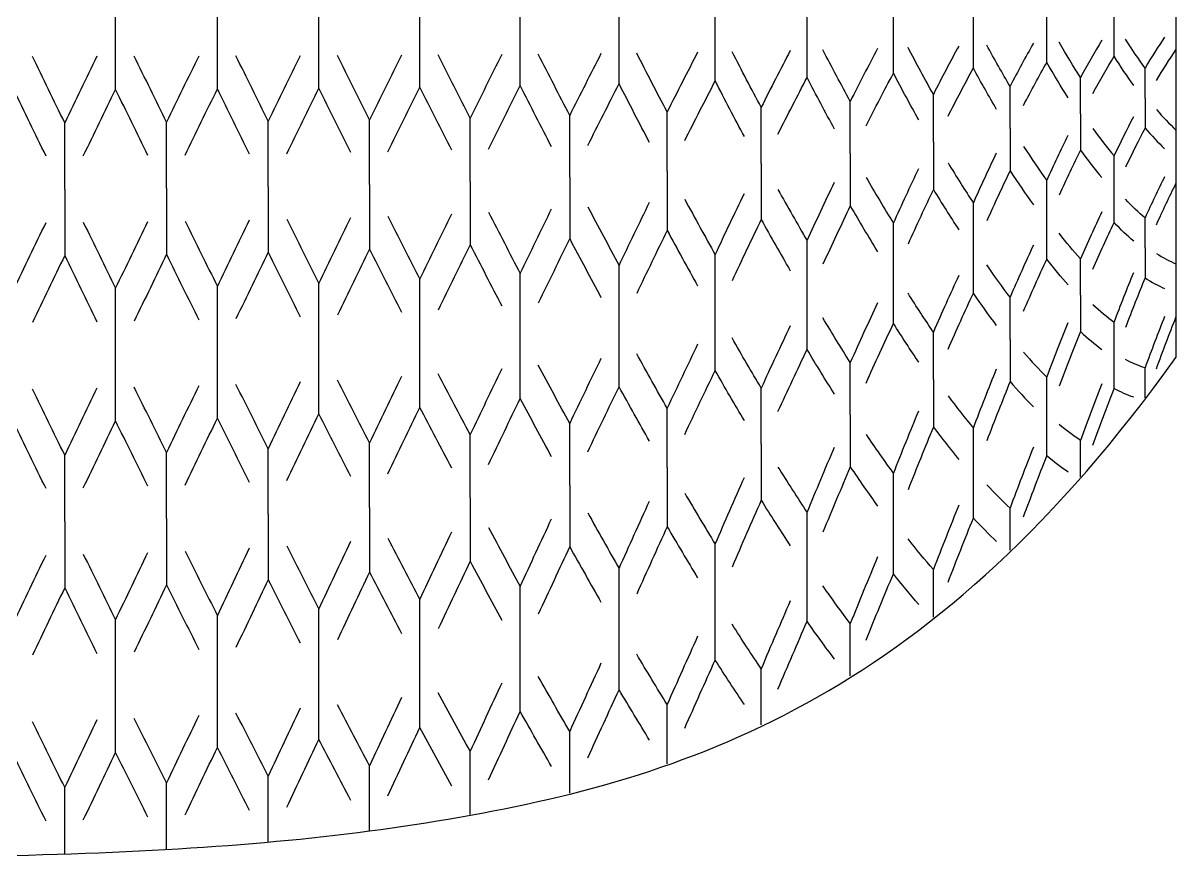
# Model space of a CAD drawing. Header units: millimetres. Extents: x 1 to 583, y -486 to -2.
# Drawn here: x 554.85 to 583.34, y -434.53 to -413.87 of the extents above; entities that cross this region are included whole.
import ezdxf

# ---------------------------------------------------------------- set-up
doc = ezdxf.new("R2010")
doc.units = ezdxf.units.MM
doc.header["$MEASUREMENT"] = 0
doc.layers.add('DEFAULT', color=7, linetype='Continuous')

msp = doc.modelspace()

# ---------------------------------------------------------------- linework, layer by layer
at = {"layer": 'DEFAULT'}
for points in [[(583.342, -405.61), (583.342, -422.137)], [(582.578, -415.726), (582.578, -416.468)], [(580.983, -416.116), (580.983, -417.013)], [(579.243, -416.479), (579.243, -417.522)], [(577.348, -416.81), (577.348, -417.985)], [(575.294, -417.1), (575.294, -418.391)], [(573.092, -417.343), (573.092, -418.73)], [(568.359, -417.68), (568.359, -419.202)], [(570.768, -417.535), (570.768, -418.999)], [(558.395, -417.956), (558.395, -419.589)], [(560.907, -417.919), (560.907, -419.538)], [(563.41, -417.864), (563.41, -419.46)], [(565.898, -417.786), (565.898, -419.351)], [(555.879, -417.979), (555.879, -419.622)], [(582.578, -419.432), (582.578, -420.174)], [(580.983, -420.601), (580.983, -421.498)], [(579.243, -421.691), (579.243, -422.734)], [(577.348, -422.684), (577.348, -423.858)], [(575.294, -423.553), (575.294, -424.844)], [(573.092, -424.281), (573.092, -425.669)], [(570.768, -424.858), (570.768, -426.322)], [(568.359, -425.292), (568.359, -426.814)], [(565.898, -425.611), (565.898, -427.176)], [(563.41, -425.845), (563.41, -427.441)], [(555.879, -426.191), (555.879, -427.833)], [(558.395, -426.122), (558.395, -427.755)], [(560.907, -426.011), (560.907, -427.63)]]:
    msp.add_lwpolyline(points, dxfattribs=at)
for points, knots in [([(555.418, -417.161), (555.152, -416.614), (554.886, -416.067), (554.62, -415.519), (554.62, -414.422), (554.62, -413.325), (554.62, -412.228), (554.886, -411.68), (555.152, -411.133), (555.418, -410.586)], [0, 0, 0, 0, 1, 1, 1, 2, 2, 2, 3, 3, 3, 3]), ([(557.935, -417.144), (557.669, -416.601), (557.403, -416.057), (557.138, -415.512), (557.138, -414.42), (557.138, -413.327), (557.138, -412.234), (557.403, -411.689), (557.669, -411.145), (557.935, -410.603)], [0, 0, 0, 0, 1, 1, 1, 2, 2, 2, 3, 3, 3, 3]), ([(560.448, -417.117), (560.183, -416.58), (559.918, -416.041), (559.653, -415.501), (559.653, -414.416), (559.653, -413.331), (559.653, -412.246), (559.918, -411.705), (560.183, -411.167), (560.448, -410.63)], [0, 0, 0, 0, 1, 1, 1, 2, 2, 2, 3, 3, 3, 3]), ([(562.953, -417.075), (562.689, -416.547), (562.425, -416.016), (562.162, -415.483), (562.162, -414.41), (562.162, -413.337), (562.162, -412.264), (562.425, -411.73), (562.689, -411.199), (562.953, -410.671)], [0, 0, 0, 0, 1, 1, 1, 2, 2, 2, 3, 3, 3, 3]), ([(565.445, -417.017), (565.183, -416.5), (564.921, -415.98), (564.659, -415.456), (564.659, -414.401), (564.659, -413.346), (564.659, -412.29), (564.921, -411.767), (565.183, -411.247), (565.445, -410.73)], [0, 0, 0, 0, 1, 1, 1, 2, 2, 2, 3, 3, 3, 3]), ([(567.912, -416.936), (567.654, -416.436), (567.396, -415.931), (567.137, -415.42), (567.137, -414.389), (567.137, -413.358), (567.137, -412.326), (567.396, -411.816), (567.654, -411.311), (567.912, -410.81)], [0, 0, 0, 0, 1, 1, 1, 2, 2, 2, 3, 3, 3, 3]), ([(570.333, -416.827), (570.082, -416.349), (569.831, -415.864), (569.58, -415.371), (569.58, -414.373), (569.58, -413.374), (569.58, -412.375), (569.831, -411.883), (570.082, -411.398), (570.333, -410.92)], [0, 0, 0, 0, 1, 1, 1, 2, 2, 2, 3, 3, 3, 3]), ([(572.676, -416.681), (572.436, -416.231), (572.196, -415.772), (571.956, -415.305), (571.956, -414.35), (571.956, -413.396), (571.956, -412.442), (572.196, -411.974), (572.436, -411.516), (572.676, -411.066)], [0, 0, 0, 0, 1, 1, 1, 2, 2, 2, 3, 3, 3, 3]), ([(574.903, -416.494), (574.678, -416.08), (574.452, -415.654), (574.227, -415.218), (574.227, -414.321), (574.227, -413.425), (574.227, -412.529), (574.452, -412.092), (574.678, -411.667), (574.903, -411.253)], [0, 0, 0, 0, 1, 1, 1, 2, 2, 2, 3, 3, 3, 3]), ([(576.986, -416.268), (576.777, -415.896), (576.569, -415.51), (576.36, -415.111), (576.36, -414.286), (576.36, -413.461), (576.36, -412.636), (576.569, -412.237), (576.777, -411.851), (576.986, -411.478)], [0, 0, 0, 0, 1, 1, 1, 2, 2, 2, 3, 3, 3, 3]), ([(578.911, -416.009), (578.719, -415.683), (578.527, -415.342), (578.336, -414.986), (578.336, -414.244), (578.336, -413.503), (578.336, -412.761), (578.527, -412.405), (578.719, -412.064), (578.911, -411.737)], [0, 0, 0, 0, 1, 1, 1, 2, 2, 2, 3, 3, 3, 3]), ([(580.678, -415.723), (580.502, -415.446), (580.327, -415.154), (580.151, -414.846), (580.151, -414.198), (580.151, -413.549), (580.151, -412.901), (580.327, -412.593), (580.502, -412.3), (580.678, -412.024)], [0, 0, 0, 0, 1, 1, 1, 2, 2, 2, 3, 3, 3, 3]), ([(582.299, -415.414), (582.137, -415.191), (581.976, -414.952), (581.815, -414.695), (581.815, -414.147), (581.815, -413.6), (581.815, -413.052), (581.976, -412.795), (582.137, -412.555), (582.299, -412.332)], [0, 0, 0, 0, 1, 1, 1, 2, 2, 2, 3, 3, 3, 3]), ([(575.294, -417.1), (575.294, -416.67), (575.294, -416.24), (575.294, -415.809), (575.068, -415.396), (574.843, -414.972), (574.617, -414.536)], [0, 0, 0, 0, 1, 1, 1, 2, 2, 2, 2]), ([(577.348, -416.81), (577.348, -416.418), (577.348, -416.027), (577.348, -415.635), (577.139, -415.264), (576.93, -414.879), (576.722, -414.481)], [0, 0, 0, 0, 1, 1, 1, 2, 2, 2, 2]), ([(579.243, -416.479), (579.243, -416.132), (579.243, -415.784), (579.243, -415.437), (579.051, -415.112), (578.86, -414.772), (578.668, -414.417)], [0, 0, 0, 0, 1, 1, 1, 2, 2, 2, 2]), ([(580.983, -416.116), (580.983, -415.817), (580.983, -415.518), (580.983, -415.219), (580.807, -414.944), (580.631, -414.653), (580.455, -414.346)], [0, 0, 0, 0, 1, 1, 1, 2, 2, 2, 2]), ([(582.578, -415.726), (582.578, -415.479), (582.578, -415.232), (582.578, -414.985), (582.417, -414.763), (582.256, -414.525), (582.094, -414.269)], [0, 0, 0, 0, 1, 1, 1, 2, 2, 2, 2]), ([(555.879, -417.979), (555.879, -417.432), (555.879, -416.884), (555.879, -416.337), (555.613, -415.791), (555.347, -415.244), (555.081, -414.696)], [0, 0, 0, 0, 1, 1, 1, 2, 2, 2, 2]), ([(558.395, -417.956), (558.395, -417.412), (558.395, -416.868), (558.395, -416.323), (558.129, -415.781), (557.864, -415.237), (557.598, -414.692)], [0, 0, 0, 0, 1, 1, 1, 2, 2, 2, 2]), ([(560.907, -417.919), (560.907, -417.38), (560.907, -416.84), (560.907, -416.301), (560.642, -415.764), (560.377, -415.226), (560.112, -414.685)], [0, 0, 0, 0, 1, 1, 1, 2, 2, 2, 2]), ([(563.41, -417.864), (563.41, -417.332), (563.41, -416.8), (563.41, -416.268), (563.146, -415.74), (562.883, -415.209), (562.619, -414.676)], [0, 0, 0, 0, 1, 1, 1, 2, 2, 2, 2]), ([(565.898, -417.786), (565.898, -417.264), (565.898, -416.743), (565.898, -416.221), (565.636, -415.705), (565.374, -415.185), (565.113, -414.662)], [0, 0, 0, 0, 1, 1, 1, 2, 2, 2, 2]), ([(568.359, -417.68), (568.359, -417.172), (568.359, -416.665), (568.359, -416.157), (568.101, -415.657), (567.843, -415.152), (567.584, -414.642)], [0, 0, 0, 0, 1, 1, 1, 2, 2, 2, 2]), ([(570.768, -417.535), (570.768, -417.047), (570.768, -416.558), (570.768, -416.07), (570.517, -415.593), (570.266, -415.108), (570.015, -414.616)], [0, 0, 0, 0, 1, 1, 1, 2, 2, 2, 2]), ([(573.092, -417.343), (573.092, -416.88), (573.092, -416.417), (573.092, -415.955), (572.852, -415.506), (572.612, -415.048), (572.372, -414.581)], [0, 0, 0, 0, 1, 1, 1, 2, 2, 2, 2]), ([(582.299, -419.267), (582.137, -419.129), (581.976, -418.974), (581.815, -418.801), (581.815, -418.254), (581.815, -417.706), (581.815, -417.159), (581.976, -416.817), (582.137, -416.493), (582.299, -416.185)], [0, 0, 0, 0, 1, 1, 1, 2, 2, 2, 3, 3, 3, 3]), ([(580.678, -420.346), (580.502, -420.15), (580.327, -419.937), (580.151, -419.709), (580.151, -419.061), (580.151, -418.412), (580.151, -417.764), (580.327, -417.376), (580.502, -417.003), (580.678, -416.647)], [0, 0, 0, 0, 1, 1, 1, 2, 2, 2, 3, 3, 3, 3]), ([(578.911, -421.349), (578.719, -421.096), (578.527, -420.829), (578.336, -420.547), (578.336, -419.805), (578.336, -419.064), (578.336, -418.322), (578.527, -417.893), (578.719, -417.478), (578.911, -417.077)], [0, 0, 0, 0, 1, 1, 1, 2, 2, 2, 3, 3, 3, 3]), ([(576.986, -422.256), (576.777, -421.949), (576.569, -421.629), (576.36, -421.296), (576.36, -420.472), (576.36, -419.647), (576.36, -418.822), (576.569, -418.357), (576.777, -417.905), (576.986, -417.466)], [0, 0, 0, 0, 1, 1, 1, 2, 2, 2, 3, 3, 3, 3]), ([(574.903, -423.045), (574.678, -422.688), (574.452, -422.319), (574.227, -421.939), (574.227, -421.042), (574.227, -420.146), (574.227, -419.25), (574.452, -418.757), (574.678, -418.275), (574.903, -417.804)], [0, 0, 0, 0, 1, 1, 1, 2, 2, 2, 3, 3, 3, 3]), ([(572.676, -423.699), (572.436, -423.295), (572.196, -422.882), (571.956, -422.46), (571.956, -421.506), (571.956, -420.552), (571.956, -419.598), (572.196, -419.084), (572.436, -418.58), (572.676, -418.084)], [0, 0, 0, 0, 1, 1, 1, 2, 2, 2, 3, 3, 3, 3]), ([(582.578, -419.432), (582.578, -419.185), (582.578, -418.938), (582.578, -418.691), (582.417, -418.554), (582.256, -418.4), (582.094, -418.229)], [0, 0, 0, 0, 1, 1, 1, 2, 2, 2, 2]), ([(567.912, -424.594), (567.654, -424.119), (567.396, -423.64), (567.137, -423.155), (567.137, -422.124), (567.137, -421.093), (567.137, -420.061), (567.396, -419.525), (567.654, -418.994), (567.912, -418.468)], [0, 0, 0, 0, 1, 1, 1, 2, 2, 2, 3, 3, 3, 3]), ([(570.333, -424.211), (570.082, -423.768), (569.831, -423.318), (569.58, -422.861), (569.58, -421.862), (569.58, -420.864), (569.58, -419.865), (569.831, -419.338), (570.082, -418.817), (570.333, -418.304)], [0, 0, 0, 0, 1, 1, 1, 2, 2, 2, 3, 3, 3, 3]), ([(555.418, -425.379), (555.152, -424.836), (554.886, -424.292), (554.62, -423.748), (554.62, -422.651), (554.62, -421.554), (554.62, -420.457), (554.886, -419.905), (555.152, -419.354), (555.418, -418.804)], [0, 0, 0, 0, 1, 1, 1, 2, 2, 2, 3, 3, 3, 3]), ([(557.935, -425.32), (557.669, -424.784), (557.403, -424.246), (557.138, -423.707), (557.138, -422.614), (557.138, -421.522), (557.138, -420.429), (557.403, -419.878), (557.669, -419.328), (557.935, -418.779)], [0, 0, 0, 0, 1, 1, 1, 2, 2, 2, 3, 3, 3, 3]), ([(560.448, -425.225), (560.183, -424.698), (559.918, -424.169), (559.653, -423.638), (559.653, -422.553), (559.653, -421.468), (559.653, -420.383), (559.918, -419.833), (560.183, -419.285), (560.448, -418.739)], [0, 0, 0, 0, 1, 1, 1, 2, 2, 2, 3, 3, 3, 3]), ([(562.953, -425.08), (562.689, -424.566), (562.425, -424.049), (562.162, -423.53), (562.162, -422.457), (562.162, -421.384), (562.162, -420.311), (562.425, -419.763), (562.689, -419.219), (562.953, -418.676)], [0, 0, 0, 0, 1, 1, 1, 2, 2, 2, 3, 3, 3, 3]), ([(565.445, -424.874), (565.183, -424.377), (564.921, -423.876), (564.659, -423.371), (564.659, -422.316), (564.659, -421.261), (564.659, -420.205), (564.921, -419.662), (565.183, -419.123), (565.445, -418.588)], [0, 0, 0, 0, 1, 1, 1, 2, 2, 2, 3, 3, 3, 3]), ([(580.983, -420.601), (580.983, -420.302), (580.983, -420.003), (580.983, -419.704), (580.807, -419.509), (580.631, -419.297), (580.455, -419.07)], [0, 0, 0, 0, 1, 1, 1, 2, 2, 2, 2]), ([(579.243, -421.691), (579.243, -421.344), (579.243, -420.997), (579.243, -420.649), (579.051, -420.398), (578.86, -420.131), (578.668, -419.85)], [0, 0, 0, 0, 1, 1, 1, 2, 2, 2, 2]), ([(582.299, -423.12), (582.137, -423.066), (581.976, -422.996), (581.815, -422.908), (581.815, -422.36), (581.815, -421.813), (581.815, -421.265), (581.976, -420.839), (582.137, -420.43), (582.299, -420.038)], [0, 0, 0, 0, 1, 1, 1, 2, 2, 2, 3, 3, 3, 3]), ([(577.348, -422.684), (577.348, -422.292), (577.348, -421.9), (577.348, -421.509), (577.139, -421.203), (576.93, -420.884), (576.722, -420.552)], [0, 0, 0, 0, 1, 1, 1, 2, 2, 2, 2]), ([(575.294, -423.553), (575.294, -423.123), (575.294, -422.693), (575.294, -422.263), (575.068, -421.906), (574.843, -421.538), (574.617, -421.159)], [0, 0, 0, 0, 1, 1, 1, 2, 2, 2, 2]), ([(580.678, -424.969), (580.502, -424.853), (580.327, -424.72), (580.151, -424.572), (580.151, -423.923), (580.151, -423.275), (580.151, -422.627), (580.327, -422.159), (580.502, -421.707), (580.678, -421.271)], [0, 0, 0, 0, 1, 1, 1, 2, 2, 2, 3, 3, 3, 3]), ([(573.092, -424.281), (573.092, -423.818), (573.092, -423.356), (573.092, -422.893), (572.852, -422.49), (572.612, -422.078), (572.372, -421.657)], [0, 0, 0, 0, 1, 1, 1, 2, 2, 2, 2]), ([(542.024, -434.532), (553.829, -434.532), (559.732, -434.532), (565.634, -433.499), (571.537, -432.466), (577.439, -430.4), (583.342, -422.137)], [0, 0, 0, 0, 1, 1, 1, 2, 2, 2, 2]), ([(570.768, -424.858), (570.768, -424.369), (570.768, -423.881), (570.768, -423.393), (570.517, -422.951), (570.266, -422.501), (570.015, -422.045)], [0, 0, 0, 0, 1, 1, 1, 2, 2, 2, 2]), ([(582.578, -423.138), (582.578, -422.891), (582.578, -422.644), (582.578, -422.397), (582.417, -422.345), (582.256, -422.276), (582.094, -422.189)], [0, 0, 0, 0, 1, 1, 1, 2, 2, 2, 2]), ([(568.359, -425.292), (568.359, -424.784), (568.359, -424.277), (568.359, -423.769), (568.101, -423.296), (567.843, -422.817), (567.584, -422.332)], [0, 0, 0, 0, 1, 1, 1, 2, 2, 2, 2]), ([(578.911, -426.689), (578.719, -426.51), (578.527, -426.316), (578.336, -426.108), (578.336, -425.366), (578.336, -424.625), (578.336, -423.884), (578.527, -423.38), (578.719, -422.891), (578.911, -422.417)], [0, 0, 0, 0, 1, 1, 1, 2, 2, 2, 3, 3, 3, 3]), ([(560.907, -426.011), (560.907, -425.472), (560.907, -424.932), (560.907, -424.393), (560.642, -423.866), (560.377, -423.337), (560.112, -422.806)], [0, 0, 0, 0, 1, 1, 1, 2, 2, 2, 2]), ([(563.41, -425.845), (563.41, -425.313), (563.41, -424.781), (563.41, -424.249), (563.146, -423.735), (562.883, -423.218), (562.619, -422.698)], [0, 0, 0, 0, 1, 1, 1, 2, 2, 2, 2]), ([(565.898, -425.611), (565.898, -425.089), (565.898, -424.567), (565.898, -424.046), (565.636, -423.549), (565.374, -423.048), (565.113, -422.544)], [0, 0, 0, 0, 1, 1, 1, 2, 2, 2, 2]), ([(555.879, -426.191), (555.879, -425.644), (555.879, -425.096), (555.879, -424.549), (555.613, -424.006), (555.347, -423.462), (555.081, -422.918)], [0, 0, 0, 0, 1, 1, 1, 2, 2, 2, 2]), ([(558.395, -426.122), (558.395, -425.578), (558.395, -425.033), (558.395, -424.489), (558.129, -423.953), (557.864, -423.415), (557.598, -422.876)], [0, 0, 0, 0, 1, 1, 1, 2, 2, 2, 2]), ([(576.986, -428.244), (576.777, -428.003), (576.569, -427.749), (576.36, -427.482), (576.36, -426.657), (576.36, -425.832), (576.36, -425.008), (576.569, -424.476), (576.777, -423.959), (576.986, -423.454)], [0, 0, 0, 0, 1, 1, 1, 2, 2, 2, 3, 3, 3, 3]), ([(580.983, -425.085), (580.983, -424.786), (580.983, -424.487), (580.983, -424.188), (580.807, -424.073), (580.631, -423.942), (580.455, -423.795)], [0, 0, 0, 0, 1, 1, 1, 2, 2, 2, 2]), ([(574.903, -429.596), (574.678, -429.295), (574.452, -428.983), (574.227, -428.659), (574.227, -427.763), (574.227, -426.867), (574.227, -425.971), (574.452, -425.421), (574.678, -424.883), (574.903, -424.355)], [0, 0, 0, 0, 1, 1, 1, 2, 2, 2, 3, 3, 3, 3]), ([(572.676, -430.717), (572.436, -430.359), (572.196, -429.992), (571.956, -429.616), (571.956, -428.662), (571.956, -427.708), (571.956, -426.754), (572.196, -426.194), (572.436, -425.644), (572.676, -425.102)], [0, 0, 0, 0, 1, 1, 1, 2, 2, 2, 3, 3, 3, 3]), ([(579.243, -426.904), (579.243, -426.556), (579.243, -426.209), (579.243, -425.861), (579.051, -425.683), (578.86, -425.491), (578.668, -425.284)], [0, 0, 0, 0, 1, 1, 1, 2, 2, 2, 2]), ([(570.333, -431.595), (570.082, -431.187), (569.831, -430.772), (569.58, -430.351), (569.58, -429.352), (569.58, -428.354), (569.58, -427.355), (569.831, -426.792), (570.082, -426.236), (570.333, -425.688)], [0, 0, 0, 0, 1, 1, 1, 2, 2, 2, 3, 3, 3, 3]), ([(567.912, -432.251), (567.654, -431.802), (567.396, -431.349), (567.137, -430.89), (567.137, -429.859), (567.137, -428.828), (567.137, -427.796), (567.396, -427.234), (567.654, -426.677), (567.912, -426.125)], [0, 0, 0, 0, 1, 1, 1, 2, 2, 2, 3, 3, 3, 3]), ([(565.445, -432.732), (565.183, -432.254), (564.921, -431.772), (564.659, -431.286), (564.659, -430.231), (564.659, -429.176), (564.659, -428.12), (564.921, -427.558), (565.183, -427), (565.445, -426.446)], [0, 0, 0, 0, 1, 1, 1, 2, 2, 2, 3, 3, 3, 3]), ([(562.953, -433.086), (562.689, -432.585), (562.425, -432.082), (562.162, -431.577), (562.162, -430.504), (562.162, -429.431), (562.162, -428.358), (562.425, -427.796), (562.689, -427.238), (562.953, -426.681)], [0, 0, 0, 0, 1, 1, 1, 2, 2, 2, 3, 3, 3, 3]), ([(577.348, -428.557), (577.348, -428.165), (577.348, -427.774), (577.348, -427.382), (577.139, -427.143), (576.93, -426.89), (576.722, -426.623)], [0, 0, 0, 0, 1, 1, 1, 2, 2, 2, 2]), ([(555.418, -433.597), (555.152, -433.058), (554.886, -432.518), (554.62, -431.977), (554.62, -430.88), (554.62, -429.783), (554.62, -428.685), (554.886, -428.13), (555.152, -427.576), (555.418, -427.022)], [0, 0, 0, 0, 1, 1, 1, 2, 2, 2, 3, 3, 3, 3]), ([(557.935, -433.497), (557.669, -432.966), (557.403, -432.435), (557.138, -431.902), (557.138, -430.809), (557.138, -429.716), (557.138, -428.624), (557.403, -428.066), (557.669, -427.51), (557.935, -426.956)], [0, 0, 0, 0, 1, 1, 1, 2, 2, 2, 3, 3, 3, 3]), ([(560.448, -433.334), (560.183, -432.816), (559.918, -432.297), (559.653, -431.775), (559.653, -430.69), (559.653, -429.605), (559.653, -428.52), (559.918, -427.961), (560.183, -427.403), (560.448, -426.847)], [0, 0, 0, 0, 1, 1, 1, 2, 2, 2, 3, 3, 3, 3]), ([(575.294, -430.007), (575.294, -429.576), (575.294, -429.146), (575.294, -428.716), (575.068, -428.416), (574.843, -428.104), (574.617, -427.782)], [0, 0, 0, 0, 1, 1, 1, 2, 2, 2, 2]), ([(573.092, -431.219), (573.092, -430.757), (573.092, -430.294), (573.092, -429.832), (572.852, -429.475), (572.612, -429.109), (572.372, -428.733)], [0, 0, 0, 0, 1, 1, 1, 2, 2, 2, 2]), ([(570.768, -432.18), (570.768, -431.692), (570.768, -431.204), (570.768, -430.716), (570.517, -430.309), (570.266, -429.895), (570.015, -429.474)], [0, 0, 0, 0, 1, 1, 1, 2, 2, 2, 2]), ([(568.359, -432.904), (568.359, -432.397), (568.359, -431.889), (568.359, -431.382), (568.101, -430.934), (567.843, -430.481), (567.584, -430.023)], [0, 0, 0, 0, 1, 1, 1, 2, 2, 2, 2]), ([(565.898, -433.436), (565.898, -432.914), (565.898, -432.392), (565.898, -431.871), (565.636, -431.393), (565.374, -430.911), (565.113, -430.425)], [0, 0, 0, 0, 1, 1, 1, 2, 2, 2, 2]), ([(563.41, -433.826), (563.41, -433.294), (563.41, -432.762), (563.41, -432.23), (563.146, -431.73), (562.883, -431.227), (562.619, -430.721)], [0, 0, 0, 0, 1, 1, 1, 2, 2, 2, 2]), ([(558.395, -434.288), (558.395, -433.744), (558.395, -433.199), (558.395, -432.655), (558.129, -432.124), (557.864, -431.593), (557.598, -431.06)], [0, 0, 0, 0, 1, 1, 1, 2, 2, 2, 2]), ([(560.907, -434.103), (560.907, -433.564), (560.907, -433.025), (560.907, -432.485), (560.642, -431.968), (560.377, -431.448), (560.112, -430.927)], [0, 0, 0, 0, 1, 1, 1, 2, 2, 2, 2]), ([(555.879, -434.403), (555.879, -433.855), (555.879, -433.308), (555.879, -432.761), (555.613, -432.221), (555.347, -431.682), (555.081, -431.141)], [0, 0, 0, 0, 1, 1, 1, 2, 2, 2, 2])]:
    msp.add_open_spline(points, degree=3, knots=knots, dxfattribs=at)
for points in [[(583.062, -414.219), (582.901, -414.457), (582.74, -414.713), (582.578, -414.985)], [(573.811, -414.553), (573.571, -415.011), (573.331, -415.479), (573.092, -415.955)], [(575.97, -414.502), (575.744, -414.926), (575.519, -415.362), (575.294, -415.809)], [(577.974, -414.441), (577.765, -414.826), (577.557, -415.224), (577.348, -415.635)], [(579.819, -414.372), (579.627, -414.712), (579.435, -415.067), (579.243, -415.437)], [(581.51, -414.298), (581.334, -414.589), (581.159, -414.896), (580.983, -415.219)], [(582.858, -415.297), (583.019, -415.026), (583.181, -414.772), (583.342, -414.534)], [(556.677, -414.694), (556.411, -415.241), (556.145, -415.788), (555.879, -416.337)], [(559.192, -414.688), (558.927, -415.232), (558.661, -415.777), (558.395, -416.323)], [(561.702, -414.68), (561.437, -415.218), (561.172, -415.759), (560.907, -416.301)], [(564.202, -414.667), (563.938, -415.198), (563.674, -415.731), (563.41, -416.268)], [(566.684, -414.65), (566.422, -415.17), (566.16, -415.693), (565.898, -416.221)], [(569.133, -414.627), (568.875, -415.132), (568.617, -415.642), (568.359, -416.157)], [(571.521, -414.595), (571.27, -415.08), (571.019, -415.571), (570.768, -416.07)], [(581.287, -415.612), (581.463, -415.29), (581.639, -414.984), (581.815, -414.695)], [(575.684, -416.416), (575.909, -415.969), (576.135, -415.534), (576.36, -415.111)], [(577.709, -416.177), (577.918, -415.767), (578.127, -415.37), (578.336, -414.986)], [(579.575, -415.907), (579.767, -415.539), (579.959, -415.185), (580.151, -414.846)], [(568.806, -416.9), (569.064, -416.386), (569.322, -415.876), (569.58, -415.371)], [(571.203, -416.778), (571.454, -416.28), (571.705, -415.789), (571.956, -415.305)], [(573.507, -416.617), (573.747, -416.141), (573.987, -415.675), (574.227, -415.218)], [(556.339, -417.156), (556.606, -416.607), (556.871, -416.059), (557.138, -415.512)], [(558.855, -417.136), (559.121, -416.589), (559.387, -416.044), (559.653, -415.501)], [(561.366, -417.104), (561.631, -416.561), (561.897, -416.021), (562.162, -415.483)], [(563.867, -417.056), (564.131, -416.52), (564.395, -415.987), (564.659, -415.456)], [(566.352, -416.99), (566.614, -416.463), (566.876, -415.94), (567.137, -415.42)], [(582.858, -416.009), (583.019, -416.196), (583.181, -416.365), (583.342, -416.518)], [(581.287, -416.481), (581.463, -416.723), (581.639, -416.949), (581.815, -417.159)], [(582.578, -416.468), (582.417, -416.774), (582.256, -417.097), (582.094, -417.437)], [(582.578, -416.468), (582.74, -416.655), (582.901, -416.826), (583.062, -416.98)], [(579.575, -416.924), (579.767, -417.219), (579.959, -417.499), (580.151, -417.764)], [(580.983, -417.013), (580.807, -417.368), (580.631, -417.739), (580.455, -418.125)], [(580.983, -417.013), (581.159, -417.256), (581.334, -417.483), (581.51, -417.694)], [(577.709, -417.329), (577.918, -417.673), (578.127, -418.004), (578.336, -418.322)], [(575.684, -417.687), (575.909, -418.076), (576.135, -418.455), (576.36, -418.822)], [(579.243, -417.522), (579.051, -417.921), (578.86, -418.335), (578.668, -418.763)], [(579.243, -417.522), (579.435, -417.818), (579.627, -418.099), (579.819, -418.365)], [(583.062, -417.671), (582.901, -417.994), (582.74, -418.334), (582.578, -418.691)], [(582.858, -418.857), (583.019, -418.501), (583.181, -418.162), (583.342, -417.84)], [(571.203, -418.23), (571.454, -418.693), (571.705, -419.149), (571.956, -419.598)], [(573.507, -417.989), (573.747, -418.418), (573.987, -418.839), (574.227, -419.25)], [(577.348, -417.985), (577.139, -418.423), (576.93, -418.874), (576.722, -419.338)], [(577.348, -417.985), (577.557, -418.33), (577.765, -418.662), (577.974, -418.981)], [(568.806, -418.414), (569.064, -418.903), (569.322, -419.387), (569.58, -419.865)], [(575.294, -418.391), (575.068, -418.861), (574.843, -419.342), (574.617, -419.834)], [(575.294, -418.391), (575.519, -418.781), (575.744, -419.161), (575.97, -419.529)], [(556.339, -418.797), (556.606, -419.342), (556.871, -419.886), (557.138, -420.429)], [(558.855, -418.767), (559.121, -419.307), (559.387, -419.845), (559.653, -420.383)], [(561.366, -418.719), (561.631, -419.251), (561.897, -419.782), (562.162, -420.311)], [(563.867, -418.647), (564.131, -419.17), (564.395, -419.689), (564.659, -420.205)], [(566.352, -418.549), (566.614, -419.057), (566.876, -419.561), (567.137, -420.061)], [(573.092, -418.73), (572.852, -419.225), (572.612, -419.729), (572.372, -420.242)], [(573.092, -418.73), (573.331, -419.161), (573.571, -419.582), (573.811, -419.994)], [(581.51, -418.543), (581.334, -418.914), (581.159, -419.301), (580.983, -419.704)], [(581.287, -419.958), (581.463, -419.557), (581.639, -419.171), (581.815, -418.801)], [(570.768, -418.999), (570.517, -419.512), (570.266, -420.032), (570.015, -420.559)], [(570.768, -418.999), (571.019, -419.463), (571.27, -419.919), (571.521, -420.369)], [(565.898, -419.351), (565.636, -419.886), (565.374, -420.425), (565.113, -420.967)], [(565.898, -419.351), (566.16, -419.859), (566.422, -420.364), (566.684, -420.864)], [(568.359, -419.202), (568.101, -419.728), (567.843, -420.258), (567.584, -420.794)], [(568.359, -419.202), (568.617, -419.691), (568.875, -420.176), (569.133, -420.655)], [(579.819, -419.363), (579.627, -419.777), (579.435, -420.206), (579.243, -420.649)], [(555.879, -419.622), (555.613, -420.172), (555.347, -420.722), (555.081, -421.274)], [(555.879, -419.622), (556.145, -420.167), (556.411, -420.711), (556.677, -421.254)], [(558.395, -419.589), (558.129, -420.138), (557.864, -420.688), (557.598, -421.239)], [(558.395, -419.589), (558.661, -420.13), (558.927, -420.669), (559.192, -421.206)], [(560.907, -419.538), (560.642, -420.084), (560.377, -420.632), (560.112, -421.182)], [(560.907, -419.538), (561.172, -420.071), (561.437, -420.601), (561.702, -421.131)], [(563.41, -419.46), (563.146, -420.002), (562.883, -420.546), (562.619, -421.094)], [(563.41, -419.46), (563.674, -419.982), (563.938, -420.502), (564.202, -421.019)], [(582.858, -419.568), (583.019, -419.67), (583.181, -419.755), (583.342, -419.823)], [(579.575, -420.991), (579.767, -420.549), (579.959, -420.122), (580.151, -419.709)], [(577.974, -420.116), (577.765, -420.567), (577.557, -421.031), (577.348, -421.509)], [(582.578, -420.174), (582.417, -420.565), (582.256, -420.973), (582.094, -421.397)], [(582.578, -420.174), (582.74, -420.277), (582.901, -420.363), (583.062, -420.432)], [(575.97, -420.785), (575.744, -421.267), (575.519, -421.759), (575.294, -422.263)], [(577.709, -421.936), (577.918, -421.46), (578.127, -420.997), (578.336, -420.547)], [(581.287, -420.828), (581.463, -420.989), (581.639, -421.135), (581.815, -421.265)], [(573.811, -421.354), (573.571, -421.858), (573.331, -422.371), (573.092, -422.893)], [(575.684, -422.771), (575.909, -422.268), (576.135, -421.776), (576.36, -421.296)], [(583.062, -421.123), (582.901, -421.531), (582.74, -421.955), (582.578, -422.397)], [(582.858, -422.416), (583.019, -421.975), (583.181, -421.552), (583.342, -421.145)], [(580.983, -421.498), (580.807, -421.932), (580.631, -422.383), (580.455, -422.85)], [(580.983, -421.498), (581.159, -421.661), (581.334, -421.808), (581.51, -421.939)], [(571.521, -421.812), (571.27, -422.332), (571.019, -422.859), (570.768, -423.393)], [(573.507, -423.476), (573.747, -422.954), (573.987, -422.442), (574.227, -421.939)], [(569.133, -422.161), (568.875, -422.692), (568.617, -423.228), (568.359, -423.769)], [(579.575, -422.008), (579.767, -422.229), (579.959, -422.435), (580.151, -422.627)], [(566.684, -422.418), (566.422, -422.957), (566.16, -423.499), (565.898, -424.046)], [(571.203, -424.04), (571.454, -423.506), (571.705, -422.98), (571.956, -422.46)], [(561.702, -422.743), (561.437, -423.291), (561.172, -423.841), (560.907, -424.393)], [(564.202, -422.606), (563.938, -423.151), (563.674, -423.698), (563.41, -424.249)], [(579.243, -422.734), (579.051, -423.207), (578.86, -423.694), (578.668, -424.197)], [(579.243, -422.734), (579.435, -422.956), (579.627, -423.163), (579.819, -423.356)], [(581.51, -422.788), (581.334, -423.239), (581.159, -423.706), (580.983, -424.188)], [(556.677, -422.894), (556.411, -423.445), (556.145, -423.996), (555.879, -424.549)], [(559.192, -422.836), (558.927, -423.386), (558.661, -423.937), (558.395, -424.489)], [(568.806, -424.468), (569.064, -423.927), (569.322, -423.391), (569.58, -422.861)], [(577.709, -423.088), (577.918, -423.366), (578.127, -423.632), (578.336, -423.884)], [(581.287, -424.305), (581.463, -423.823), (581.639, -423.358), (581.815, -422.908)], [(563.867, -425.013), (564.131, -424.463), (564.395, -423.916), (564.659, -423.371)], [(566.352, -424.782), (566.614, -424.236), (566.876, -423.694), (567.137, -423.155)], [(558.855, -425.291), (559.121, -424.739), (559.387, -424.188), (559.653, -423.638)], [(561.366, -425.179), (561.631, -424.627), (561.897, -424.078), (562.162, -423.53)], [(556.339, -425.361), (556.606, -424.809), (556.871, -424.258), (557.138, -423.707)], [(577.348, -423.858), (577.139, -424.362), (576.93, -424.879), (576.722, -425.409)], [(577.348, -423.858), (577.557, -424.138), (577.765, -424.404), (577.974, -424.657)], [(575.684, -424.042), (575.909, -424.375), (576.135, -424.697), (576.36, -425.008)], [(579.819, -424.354), (579.627, -424.841), (579.435, -425.344), (579.243, -425.861)], [(579.575, -426.076), (579.767, -425.56), (579.959, -425.058), (580.151, -424.572)], [(573.507, -424.847), (573.747, -425.231), (573.987, -425.606), (574.227, -425.971)], [(575.294, -424.844), (575.068, -425.37), (574.843, -425.908), (574.617, -426.457)], [(575.294, -424.844), (575.519, -425.178), (575.744, -425.501), (575.97, -425.812)], [(571.203, -425.492), (571.454, -425.92), (571.705, -426.34), (571.956, -426.754)], [(573.092, -425.669), (572.852, -426.209), (572.612, -426.759), (572.372, -427.318)], [(573.092, -425.669), (573.331, -426.053), (573.571, -426.428), (573.811, -426.794)], [(577.974, -425.792), (577.765, -426.309), (577.557, -426.839), (577.348, -427.382)], [(568.806, -425.981), (569.064, -426.444), (569.322, -426.902), (569.58, -427.355)], [(577.709, -427.695), (577.918, -427.153), (578.127, -426.624), (578.336, -426.108)], [(566.352, -426.341), (566.614, -426.83), (566.876, -427.315), (567.137, -427.796)], [(570.768, -426.322), (570.517, -426.87), (570.266, -427.426), (570.015, -427.988)], [(570.768, -426.322), (571.019, -426.75), (571.27, -427.172), (571.521, -427.586)], [(561.366, -426.794), (561.631, -427.317), (561.897, -427.839), (562.162, -428.358)], [(563.867, -426.604), (564.131, -427.112), (564.395, -427.618), (564.659, -428.12)], [(556.339, -427.002), (556.606, -427.543), (556.871, -428.084), (557.138, -428.624)], [(558.855, -426.922), (559.121, -427.456), (559.387, -427.989), (559.653, -428.52)], [(568.359, -426.814), (568.101, -427.366), (567.843, -427.923), (567.584, -428.484)], [(568.359, -426.814), (568.617, -427.278), (568.875, -427.736), (569.133, -428.189)], [(575.97, -427.069), (575.744, -427.607), (575.519, -428.156), (575.294, -428.716)], [(565.898, -427.176), (565.636, -427.73), (565.374, -428.288), (565.113, -428.849)], [(565.898, -427.176), (566.16, -427.665), (566.422, -428.151), (566.684, -428.632)], [(560.907, -427.63), (560.642, -428.186), (560.377, -428.743), (560.112, -429.303)], [(560.907, -427.63), (561.172, -428.153), (561.437, -428.674), (561.702, -429.194)], [(563.41, -427.441), (563.146, -427.997), (562.883, -428.555), (562.619, -429.117)], [(563.41, -427.441), (563.674, -427.949), (563.938, -428.455), (564.202, -428.958)], [(575.684, -429.126), (575.909, -428.567), (576.135, -428.019), (576.36, -427.482)], [(555.879, -427.833), (555.613, -428.387), (555.347, -428.941), (555.081, -429.496)], [(555.879, -427.833), (556.145, -428.375), (556.411, -428.915), (556.677, -429.455)], [(558.395, -427.755), (558.129, -428.31), (557.864, -428.866), (557.598, -429.423)], [(558.395, -427.755), (558.661, -428.289), (558.927, -428.822), (559.192, -429.354)], [(573.811, -428.155), (573.571, -428.704), (573.331, -429.263), (573.092, -429.832)], [(573.507, -430.335), (573.747, -429.767), (573.987, -429.209), (574.227, -428.659)], [(571.521, -429.029), (571.27, -429.584), (571.019, -430.147), (570.768, -430.716)], [(571.203, -431.301), (571.454, -430.733), (571.705, -430.171), (571.956, -429.616)], [(569.133, -429.696), (568.875, -430.253), (568.617, -430.815), (568.359, -431.382)], [(566.684, -430.186), (566.422, -430.744), (566.16, -431.305), (565.898, -431.871)], [(568.806, -432.035), (569.064, -431.469), (569.322, -430.907), (569.58, -430.351)], [(564.202, -430.545), (563.938, -431.104), (563.674, -431.665), (563.41, -432.23)], [(559.192, -430.984), (558.927, -431.539), (558.661, -432.097), (558.395, -432.655)], [(561.702, -430.807), (561.437, -431.364), (561.172, -431.924), (560.907, -432.485)], [(566.352, -432.574), (566.614, -432.009), (566.876, -431.448), (567.137, -430.89)], [(556.677, -431.095), (556.411, -431.65), (556.145, -432.205), (555.879, -432.761)], [(563.867, -432.97), (564.131, -432.406), (564.395, -431.845), (564.659, -431.286)], [(561.366, -433.255), (561.631, -432.693), (561.897, -432.134), (562.162, -431.577)], [(556.339, -433.567), (556.606, -433.011), (556.871, -432.456), (557.138, -431.902)], [(558.855, -433.446), (559.121, -432.888), (559.387, -432.331), (559.653, -431.775)]]:
    msp.add_open_spline(points, degree=3, dxfattribs=at)

doc.saveas('drawing.dxf')
